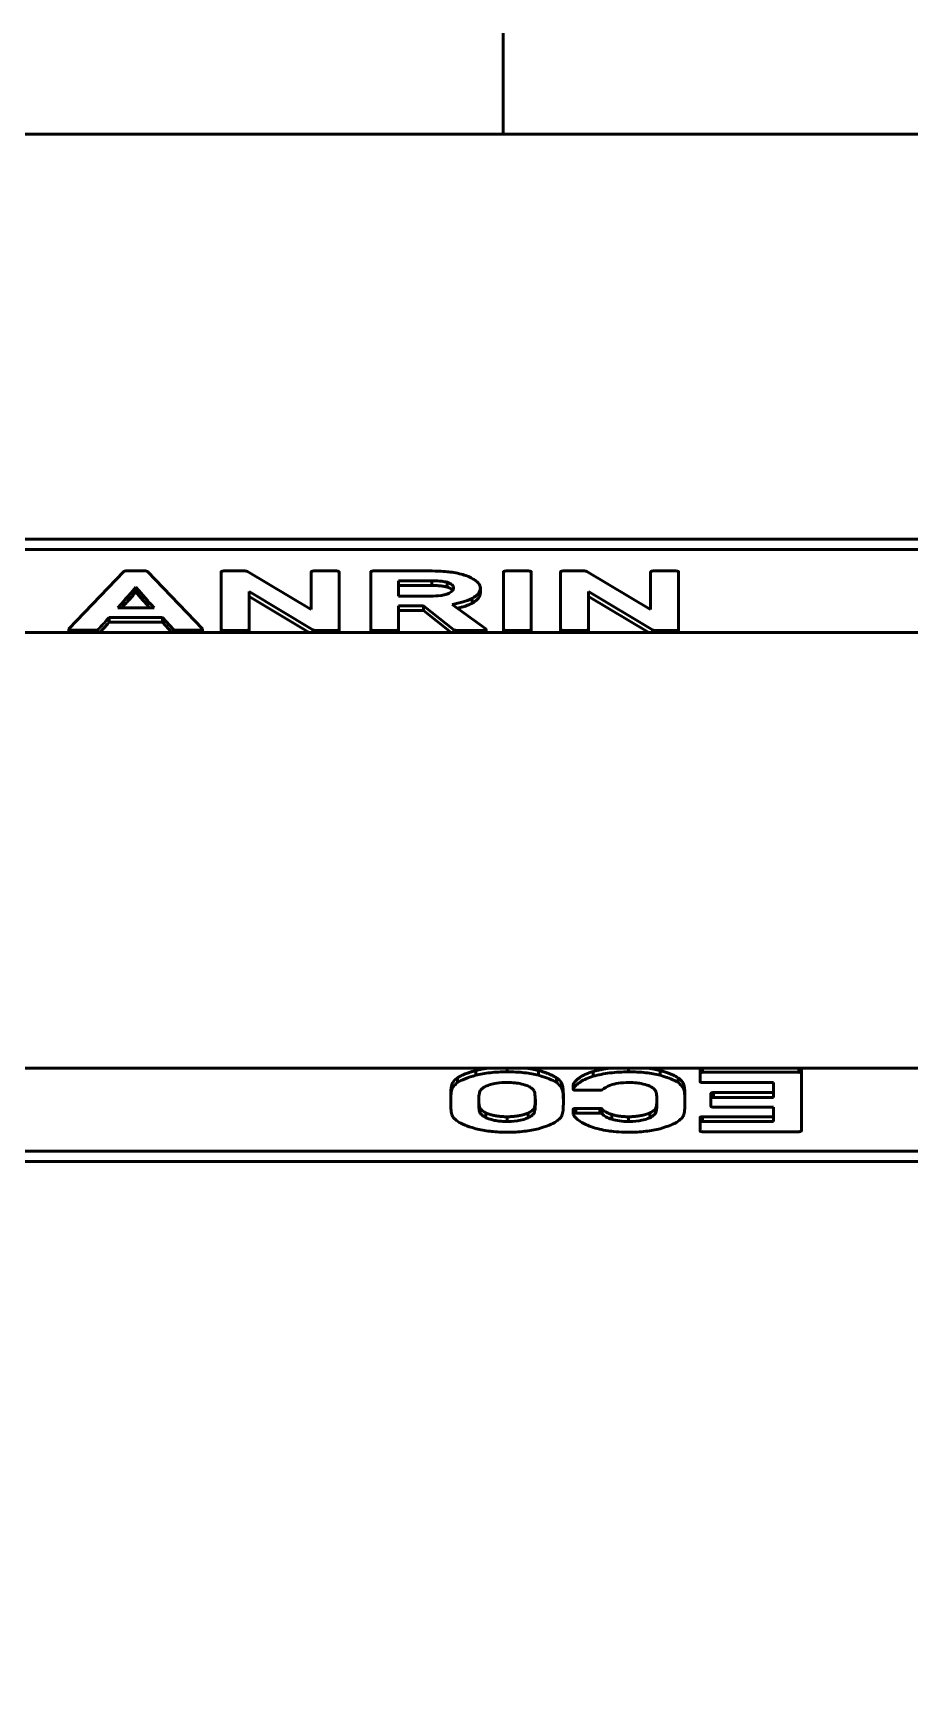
# Model space of a CAD drawing. Header units: millimetres. Extents: x 0 to 2100, y 0 to 1485.
# Drawn here: x 609.4 to 778.4, y 1134.5 to 1454.5 of the extents above; entities that cross this region are included whole.
import ezdxf

# ---------------------------------------------------------------- set-up
doc = ezdxf.new("R2010")
doc.units = ezdxf.units.MM
doc.header["$LTSCALE"] = 5
doc.layers.get('0').update_dxf_attribs({"lineweight": 50})
for name, color, linetype, lineweight in [('Rahmen_0', 7, 'Continuous', 50), ('Sichtbare Kanten(DIN)', 7, 'Continuous', 50), ('Sichtbare tangentiale Kanten(DIN)', 7, 'Continuous', 50)]:
    doc.layers.add(name, color=color, linetype=linetype, lineweight=lineweight)

# ---------------------------------------------------------------- blocks, each defined once
blk = doc.blocks.new('Ränder Standardrahmen')
at = {"layer": 'Rahmen_0'}
blk.add_line((140, 287), (140, 290.9), dxfattribs=at)
at = {"layer": 'Rahmen_0', "flags": 128}
blk.add_lwpolyline([(10, 10), (10, 287), (410, 287), (410, 10), (10, 10)], dxfattribs=at)

msp = doc.modelspace()

# ---------------------------------------------------------------- linework, layer by layer
at = {"layer": 'Sichtbare Kanten(DIN)'}
for p, q in [((1313.729, 1356.938), (473.729, 1356.938)), ((1313.193, 1354.938), (489.091, 1354.938)), ((626.896, 1350.683), (616.312, 1339.612)), ((631, 1350.811), (627.376, 1350.811)), ((642.04, 1339.612), (631.456, 1350.683)), ((645.64, 1350.61), (645.64, 1339.539)), ((650.296, 1350.793), (646.144, 1350.793)), ((662.992, 1343.339), (650.704, 1350.701)), ((662.992, 1350.61), (662.992, 1343.339)), ((667.912, 1350.793), (663.496, 1350.793)), ((668.392, 1339.539), (668.392, 1350.61)), ((674.464, 1350.61), (674.464, 1339.539)), ((686.296, 1350.793), (674.944, 1350.793)), ((700.048, 1350.61), (700.048, 1339.539)), ((704.944, 1350.793), (700.528, 1350.793)), ((705.424, 1339.539), (705.424, 1350.61)), ((711.064, 1350.61), (711.064, 1339.539)), ((715.72, 1350.793), (711.568, 1350.793)), ((728.416, 1343.339), (716.128, 1350.701)), ((728.416, 1350.61), (728.416, 1343.339)), ((733.336, 1350.793), (728.92, 1350.793)), ((733.816, 1339.539), (733.816, 1350.61)), ((628.6, 1346.956), (629.224, 1347.698)), ((629.224, 1347.698), (629.8, 1347.011)), ((629.224, 1346.774), (629.224, 1347.698)), ((679.84, 1348.925), (686.248, 1348.925)), ((679.84, 1345.949), (679.84, 1348.925)), ((686.248, 1348.001), (679.84, 1348.001)), ((689.176, 1347.689), (689.176, 1348.614)), ((695.608, 1346.59), (695.608, 1347.515)), ((625.72, 1343.715), (626.872, 1344.988)), ((627.76, 1346.013), (628.6, 1346.956)), ((628.6, 1346.032), (627.76, 1345.089)), ((627.76, 1345.089), (627.76, 1346.013)), ((628.6, 1346.032), (628.6, 1346.956)), ((629.224, 1346.774), (628.6, 1346.032)), ((629.8, 1346.087), (629.224, 1346.774)), ((629.8, 1347.011), (630.568, 1346.105)), ((630.568, 1345.18), (629.8, 1346.087)), ((630.568, 1346.105), (631.504, 1345.07)), ((630.568, 1345.18), (630.568, 1346.105)), ((631.504, 1344.146), (630.568, 1345.18)), ((631.504, 1344.146), (631.504, 1345.07)), ((651.016, 1339.539), (651.016, 1346.81)), ((651.016, 1346.81), (663.328, 1339.438)), ((662.62, 1338.938), (651.016, 1345.885)), ((686.008, 1345.949), (679.84, 1345.949)), ((696.64, 1339.631), (690.16, 1344.347)), ((694.024, 1345.509), (694, 1345.509)), ((694.024, 1344.585), (694.024, 1345.509)), ((716.44, 1339.539), (716.44, 1346.81)), ((716.44, 1346.81), (728.752, 1339.438)), ((728.044, 1338.938), (716.44, 1345.885)), ((624.088, 1341.856), (634.36, 1341.856)), ((624.088, 1340.931), (624.088, 1341.856)), ((634.36, 1340.931), (624.088, 1340.931)), ((632.728, 1343.715), (625.72, 1343.715)), ((626.872, 1344.063), (626.556, 1343.715)), ((634.36, 1341.856), (636.472, 1339.484)), ((634.36, 1340.931), (634.36, 1341.856)), ((636.135, 1338.938), (634.36, 1340.931)), ((679.84, 1339.539), (679.84, 1344.072)), ((679.84, 1344.072), (684.664, 1344.072)), ((684.664, 1343.147), (679.84, 1343.147)), ((684.664, 1344.072), (690.52, 1339.457)), ((684.664, 1343.147), (684.664, 1344.072)), ((690.005, 1338.938), (684.664, 1343.147)), ((1308.906, 1338.938), (516.578, 1338.938)), ((616.271, 1338.938), (616.271, 1339.532)), ((616.768, 1339.356), (621.424, 1339.356)), ((621.904, 1338.938), (621.904, 1339.484)), ((636.472, 1338.938), (636.472, 1339.484)), ((636.976, 1339.356), (641.584, 1339.356)), ((642.08, 1338.938), (642.08, 1339.532)), ((645.64, 1338.938), (645.64, 1339.539)), ((646.144, 1339.347), (650.536, 1339.347)), ((651.016, 1338.938), (651.016, 1339.539)), ((663.328, 1338.938), (663.328, 1339.438)), ((663.76, 1339.347), (667.912, 1339.347)), ((668.392, 1338.938), (668.392, 1339.539)), ((674.464, 1338.938), (674.464, 1339.539)), ((674.944, 1339.347), (679.36, 1339.347)), ((679.84, 1338.938), (679.84, 1339.539)), ((690.52, 1338.938), (690.52, 1339.457)), ((690.976, 1339.347), (696.184, 1339.347)), ((696.712, 1338.938), (696.712, 1339.527)), ((700.048, 1338.938), (700.048, 1339.539)), ((700.528, 1339.347), (704.944, 1339.347)), ((705.424, 1338.938), (705.424, 1339.539)), ((711.064, 1338.938), (711.064, 1339.539)), ((711.568, 1339.347), (715.96, 1339.347)), ((716.44, 1338.938), (716.44, 1339.539)), ((728.752, 1338.938), (728.752, 1339.438)), ((729.184, 1339.347), (733.336, 1339.347)), ((733.816, 1338.938), (733.816, 1339.539)), ((1308.906, 1254.938), (516.578, 1254.938)), ((737.932, 1254.851), (737.932, 1253.926)), ((757.468, 1254.851), (757.468, 1253.926)), ((690.172, 1251.93), (690.172, 1251.005)), ((691.204, 1253.056), (691.204, 1252.131)), ((694.732, 1254.466), (694.732, 1253.542)), ((694.732, 1253.542), (694.756, 1253.542)), ((706.804, 1254.466), (706.804, 1253.542)), ((710.284, 1253.056), (710.284, 1252.131)), ((713.488, 1251.757), (713.488, 1250.833)), ((713.5, 1251.801), (713.5, 1250.877)), ((730.228, 1254.466), (730.228, 1253.542)), ((733.708, 1253.056), (733.708, 1252.131)), ((737.932, 1253.926), (737.932, 1252.351)), ((756.988, 1254.119), (738.436, 1254.119)), ((738.436, 1252.159), (752.092, 1252.159)), ((752.092, 1252.159), (752.092, 1249.284)), ((757.468, 1242.855), (757.468, 1253.926)), ((689.884, 1249.32), (689.884, 1248.395)), ((705.94, 1250.566), (705.94, 1250.575)), ((711.604, 1249.32), (711.604, 1248.395)), ((713.98, 1250.648), (718.636, 1250.648)), ((729.364, 1250.566), (729.364, 1250.575)), ((735.028, 1249.32), (735.028, 1248.395)), ((740.02, 1250.025), (740.02, 1249.101)), ((740.02, 1249.101), (740.02, 1247.599)), ((740.5, 1250.208), (752.092, 1250.208)), ((752.092, 1249.284), (740.5, 1249.284)), ((696.676, 1246.289), (696.676, 1245.364)), ((704.836, 1246.289), (704.836, 1245.364)), ((705.94, 1247.159), (705.94, 1246.234)), ((705.94, 1246.225), (705.94, 1246.234)), ((713.472, 1246.955), (713.472, 1246.031)), ((713.98, 1247.159), (718.636, 1247.159)), ((718.636, 1246.234), (713.98, 1246.234)), ((719.092, 1247.031), (719.092, 1246.106)), ((720.964, 1245.996), (720.964, 1245.071)), ((728.26, 1246.289), (728.26, 1245.364)), ((729.364, 1247.159), (729.364, 1246.234)), ((729.364, 1246.225), (729.364, 1246.234)), ((737.932, 1245.373), (737.932, 1244.449)), ((738.436, 1245.556), (752.092, 1245.556)), ((740.5, 1247.406), (752.092, 1247.406)), ((752.092, 1247.406), (752.092, 1244.632)), ((737.932, 1244.449), (737.932, 1242.855)), ((752.092, 1244.632), (738.436, 1244.632)), ((738.436, 1242.672), (756.988, 1242.672)), ((1313.193, 1238.938), (489.091, 1238.938)), ((1313.729, 1236.938), (473.729, 1236.938))]:
    msp.add_line(p, q, dxfattribs=at)
for points, degree, knots in [([(627.376, 1350.811), (627.334, 1350.811), (627.292, 1350.809), (627.208, 1350.8), (627.166, 1350.793), (627.092, 1350.776), (627.031, 1350.762), (626.942, 1350.722), (626.914, 1350.704), (626.896, 1350.683)], 3, [-0.093273996, -0.093273996, -0.093273996, -0.093273996, -0.068108923, -0.068108923, -0.041123408, -0.041123408, -0.017067652, -0.017067652, 0, 0, 0, 0]), ([(631.456, 1350.683), (631.442, 1350.699), (631.423, 1350.713), (631.371, 1350.741), (631.339, 1350.753), (631.259, 1350.777), (631.192, 1350.793), (631.083, 1350.808), (631.042, 1350.811), (631, 1350.811)], 3, [-0.068467152, -0.068467152, -0.068467152, -0.068467152, -0.051911748, -0.051911748, -0.034631689, -0.034631689, -0.01255287, -0.01255287, 0, 0, 0, 0]), ([(646.144, 1350.793), (646.106, 1350.793), (646.068, 1350.792), (645.996, 1350.786), (645.962, 1350.782), (645.862, 1350.765), (645.811, 1350.749), (645.731, 1350.717), (645.697, 1350.698), (645.651, 1350.656), (645.64, 1350.633), (645.64, 1350.61)], 3, [-0.07059963, -0.07059963, -0.07059963, -0.07059963, -0.061782755, -0.061782755, -0.053433025, -0.053433025, -0.036262889, -0.036262889, -0.01829246, -0.01829246, 0, 0, 0, 0]), ([(650.704, 1350.701), (650.7, 1350.706), (650.695, 1350.709), (650.682, 1350.717), (650.673, 1350.721), (650.641, 1350.734), (650.611, 1350.743), (650.552, 1350.758), (650.472, 1350.777), (650.36, 1350.79), (650.328, 1350.793), (650.296, 1350.793)], 3, [-0.074921837, -0.074921837, -0.074921837, -0.074921837, -0.067264808, -0.067264808, -0.058210692, -0.058210692, -0.035195721, -0.035195721, -0.009570575, -0.009570575, 0, 0, 0, 0]), ([(663.496, 1350.793), (663.458, 1350.793), (663.42, 1350.792), (663.348, 1350.786), (663.314, 1350.782), (663.214, 1350.765), (663.163, 1350.749), (663.083, 1350.717), (663.049, 1350.698), (663.003, 1350.656), (662.992, 1350.633), (662.992, 1350.61)], 3, [-0.07059963, -0.07059963, -0.07059963, -0.07059963, -0.061782755, -0.061782755, -0.053433025, -0.053433025, -0.036262889, -0.036262889, -0.01829246, -0.01829246, 0, 0, 0, 0]), ([(668.392, 1350.61), (668.392, 1350.624), (668.388, 1350.638), (668.372, 1350.665), (668.361, 1350.678), (668.312, 1350.717), (668.269, 1350.735), (668.204, 1350.76), (668.158, 1350.771), (668.044, 1350.789), (667.978, 1350.793), (667.912, 1350.793)], 3, [-0.058050032, -0.058050032, -0.058050032, -0.058050032, -0.052767893, -0.052767893, -0.047631793, -0.047631793, -0.036849992, -0.036849992, -0.019922291, -0.019922291, 0, 0, 0, 0]), ([(674.944, 1350.793), (674.911, 1350.793), (674.879, 1350.792), (674.816, 1350.787), (674.786, 1350.783), (674.687, 1350.766), (674.634, 1350.749), (674.555, 1350.717), (674.521, 1350.698), (674.475, 1350.656), (674.464, 1350.633), (674.464, 1350.61)], 3, [-0.066579768, -0.066579768, -0.066579768, -0.066579768, -0.059579882, -0.059579882, -0.05274209, -0.05274209, -0.036262889, -0.036262889, -0.01829246, -0.01829246, 0, 0, 0, 0]), ([(692.512, 1350.015), (691.702, 1350.272), (690.773, 1350.457), (689.144, 1350.669), (687.993, 1350.793), (686.296, 1350.793)], 3, [-1.3134543, -1.3134543, -1.3134543, -1.3134543, -0.5093001, -0.5093001, 0, 0, 0, 0]), ([(700.528, 1350.793), (700.495, 1350.793), (700.463, 1350.792), (700.4, 1350.787), (700.37, 1350.783), (700.271, 1350.766), (700.218, 1350.749), (700.139, 1350.717), (700.105, 1350.698), (700.059, 1350.656), (700.048, 1350.633), (700.048, 1350.61)], 3, [-0.066579768, -0.066579768, -0.066579768, -0.066579768, -0.059579882, -0.059579882, -0.05274209, -0.05274209, -0.036262889, -0.036262889, -0.01829246, -0.01829246, 0, 0, 0, 0]), ([(705.424, 1350.61), (705.424, 1350.622), (705.421, 1350.635), (705.408, 1350.659), (705.398, 1350.67), (705.353, 1350.708), (705.308, 1350.728), (705.224, 1350.758), (705.175, 1350.771), (705.064, 1350.789), (705.005, 1350.793), (704.944, 1350.793)], 3, [-0.066579768, -0.066579768, -0.066579768, -0.066579768, -0.059579882, -0.059579882, -0.05274209, -0.05274209, -0.036262889, -0.036262889, -0.01829246, -0.01829246, 0, 0, 0, 0]), ([(711.568, 1350.793), (711.53, 1350.793), (711.492, 1350.792), (711.42, 1350.786), (711.386, 1350.782), (711.286, 1350.765), (711.235, 1350.749), (711.155, 1350.717), (711.121, 1350.698), (711.075, 1350.656), (711.064, 1350.633), (711.064, 1350.61)], 3, [-0.07059963, -0.07059963, -0.07059963, -0.07059963, -0.061782755, -0.061782755, -0.053433025, -0.053433025, -0.036262889, -0.036262889, -0.01829246, -0.01829246, 0, 0, 0, 0]), ([(716.128, 1350.701), (716.124, 1350.706), (716.119, 1350.709), (716.106, 1350.717), (716.097, 1350.721), (716.065, 1350.734), (716.035, 1350.743), (715.976, 1350.758), (715.896, 1350.777), (715.784, 1350.79), (715.752, 1350.793), (715.72, 1350.793)], 3, [-0.074921837, -0.074921837, -0.074921837, -0.074921837, -0.067264808, -0.067264808, -0.058210692, -0.058210692, -0.035195721, -0.035195721, -0.009570575, -0.009570575, 0, 0, 0, 0]), ([(728.92, 1350.793), (728.882, 1350.793), (728.844, 1350.792), (728.772, 1350.786), (728.738, 1350.782), (728.638, 1350.765), (728.587, 1350.749), (728.507, 1350.717), (728.473, 1350.698), (728.427, 1350.656), (728.416, 1350.633), (728.416, 1350.61)], 3, [-0.07059963, -0.07059963, -0.07059963, -0.07059963, -0.061782755, -0.061782755, -0.053433025, -0.053433025, -0.036262889, -0.036262889, -0.01829246, -0.01829246, 0, 0, 0, 0]), ([(733.816, 1350.61), (733.816, 1350.624), (733.812, 1350.638), (733.796, 1350.665), (733.785, 1350.678), (733.736, 1350.717), (733.693, 1350.735), (733.628, 1350.76), (733.582, 1350.771), (733.468, 1350.789), (733.402, 1350.793), (733.336, 1350.793)], 3, [-0.058050032, -0.058050032, -0.058050032, -0.058050032, -0.052767893, -0.052767893, -0.047631793, -0.047631793, -0.036849992, -0.036849992, -0.019922291, -0.019922291, 0, 0, 0, 0]), ([(686.248, 1348.925), (687.092, 1348.925), (687.744, 1348.875), (688.542, 1348.773), (688.879, 1348.706), (689.176, 1348.614)], 3, [-0.25250259, -0.25250259, -0.25250259, -0.25250259, -0.11497027, -0.11497027, 0, 0, 0, 0]), ([(689.176, 1348.614), (689.388, 1348.552), (689.575, 1348.481), (689.932, 1348.302), (690.059, 1348.204), (690.348, 1347.936), (690.424, 1347.724), (690.424, 1347.515)], 3, [-0.28006727, -0.28006727, -0.28006727, -0.28006727, -0.22782785, -0.22782785, -0.16437024, -0.16437024, 0, 0, 0, 0]), ([(690.267, 1347.065), (690.198, 1347.157), (689.776, 1347.515), (689.176, 1347.689)], 2, [0.6964134, 0.6964134, 0.6964134, 1, 2, 2, 2]), ([(690.424, 1347.515), (690.424, 1347.312), (690.336, 1347.116), (689.956, 1346.734), (689.673, 1346.562), (689.32, 1346.407)], 3, [-0.32068823, -0.32068823, -0.32068823, -0.32068823, -0.16154726, -0.16154726, 0, 0, 0, 0]), ([(695.608, 1347.515), (695.608, 1347.875), (695.443, 1348.135), (695.12, 1348.588), (694.829, 1348.822), (693.96, 1349.468), (693.162, 1349.795), (692.512, 1350.015)], 3, [-0.35742554, -0.35742554, -0.35742554, -0.35742554, -0.32917171, -0.32917171, -0.26025403, -0.26025403, 0, 0, 0, 0]), ([(694, 1345.509), (694.526, 1345.803), (694.933, 1346.119), (695.481, 1346.803), (695.608, 1347.156), (695.608, 1347.515)], 3, [-0.56209151, -0.56209151, -0.56209151, -0.56209151, -0.28234056, -0.28234056, 0, 0, 0, 0]), ([(626.872, 1344.988), (627.114, 1345.248), (627.191, 1345.336), (627.488, 1345.689), (627.625, 1345.852), (627.76, 1346.013)], 3, [-0.29118996, -0.29118996, -0.29118996, -0.29118996, -0.13304973, -0.13304973, 0, 0, 0, 0]), ([(631.504, 1345.07), (631.739, 1344.801), (631.948, 1344.567), (632.307, 1344.166), (632.515, 1343.94), (632.728, 1343.715)], 3, [-0.33289142, -0.33289142, -0.33289142, -0.33289142, -0.18811443, -0.18811443, 0, 0, 0, 0]), ([(689.32, 1346.407), (689.142, 1346.33), (688.941, 1346.263), (688.482, 1346.147), (688.229, 1346.1), (687.346, 1345.978), (686.664, 1345.949), (686.008, 1345.949)], 3, [-0.36184141, -0.36184141, -0.36184141, -0.36184141, -0.28131179, -0.28131179, -0.19687179, -0.19687179, 0, 0, 0, 0]), ([(690.16, 1344.347), (690.933, 1344.469), (691.648, 1344.63), (692.758, 1344.962), (693.408, 1345.181), (694.024, 1345.509)], 3, [-0.78307237, -0.78307237, -0.78307237, -0.78307237, -0.317814, -0.317814, 0, 0, 0, 0]), ([(694.024, 1344.585), (693.304, 1344.201), (691.762, 1343.74), (691.17, 1343.611)], 2, [0, 0, 0, 1, 1.5476506, 1.5476506, 1.5476506]), ([(621.904, 1339.484), (622.264, 1339.878), (622.629, 1340.272), (623.07, 1340.745), (623.662, 1341.384), (624.088, 1341.856)], 3, [-2.3408634, -2.3408634, -2.3408634, -2.3408634, -0.3926264, -0.3926264, 0, 0, 0, 0]), ([(624.088, 1340.931), (623.56, 1340.345), (622.615, 1339.333), (622.251, 1338.938)], 2, [0, 0, 0, 1, 1.674813, 1.674813, 1.674813]), ([(616.312, 1339.612), (616.285, 1339.584), (616.269, 1339.554), (616.274, 1339.5), (616.289, 1339.478), (616.332, 1339.442), (616.362, 1339.423), (616.45, 1339.39), (616.497, 1339.378), (616.618, 1339.36), (616.693, 1339.356), (616.768, 1339.356)], 3, [-0.13100174, -0.13100174, -0.13100174, -0.13100174, -0.09080121, -0.09080121, -0.05942607, -0.05942607, -0.0391554, -0.0391554, -0.02233474, -0.02233474, 0, 0, 0, 0]), ([(621.424, 1339.356), (621.461, 1339.356), (621.498, 1339.359), (621.576, 1339.369), (621.618, 1339.377), (621.697, 1339.396), (621.773, 1339.415), (621.862, 1339.454), (621.887, 1339.468), (621.904, 1339.484)], 3, [-0.087474366, -0.087474366, -0.087474366, -0.087474366, -0.06629905, -0.06629905, -0.04063639, -0.04063639, -0.013396757, -0.013396757, 0, 0, 0, 0]), ([(636.472, 1339.484), (636.486, 1339.471), (636.507, 1339.458), (636.559, 1339.433), (636.593, 1339.421), (636.668, 1339.399), (636.738, 1339.379), (636.872, 1339.36), (636.923, 1339.356), (636.976, 1339.356)], 3, [-0.087495712, -0.087495712, -0.087495712, -0.087495712, -0.066918151, -0.066918151, -0.042906009, -0.042906009, -0.015746369, -0.015746369, 0, 0, 0, 0]), ([(641.584, 1339.356), (641.656, 1339.356), (641.728, 1339.36), (641.847, 1339.377), (641.893, 1339.387), (641.988, 1339.421), (642.02, 1339.443), (642.064, 1339.479), (642.078, 1339.502), (642.083, 1339.555), (642.066, 1339.584), (642.04, 1339.612)], 3, [-0.076844393, -0.076844393, -0.076844393, -0.076844393, -0.064354602, -0.064354602, -0.054867723, -0.054867723, -0.041919224, -0.041919224, -0.023396921, -0.023396921, 0, 0, 0, 0]), ([(645.64, 1339.539), (645.64, 1339.525), (645.643, 1339.511), (645.656, 1339.485), (645.666, 1339.472), (645.704, 1339.438), (645.74, 1339.418), (645.833, 1339.383), (645.884, 1339.37), (646.006, 1339.351), (646.074, 1339.347), (646.144, 1339.347)], 3, [-0.082864925, -0.082864925, -0.082864925, -0.082864925, -0.071069356, -0.071069356, -0.059894872, -0.059894872, -0.039571091, -0.039571091, -0.020960419, -0.020960419, 0, 0, 0, 0]), ([(650.536, 1339.347), (650.603, 1339.347), (650.67, 1339.351), (650.785, 1339.369), (650.831, 1339.381), (650.903, 1339.409), (650.945, 1339.428), (651.004, 1339.483), (651.016, 1339.511), (651.016, 1339.539)], 3, [-0.11314808, -0.11314808, -0.11314808, -0.11314808, -0.07710171, -0.07710171, -0.04639203, -0.04639203, -0.02224294, -0.02224294, 0, 0, 0, 0]), ([(663.328, 1339.438), (663.354, 1339.424), (663.396, 1339.409), (663.482, 1339.385), (663.547, 1339.367), (663.667, 1339.351), (663.713, 1339.347), (663.76, 1339.347)], 3, [-0.07043018, -0.07043018, -0.07043018, -0.07043018, -0.038333479, -0.038333479, -0.014126194, -0.014126194, 0, 0, 0, 0]), ([(667.912, 1339.347), (667.979, 1339.347), (668.046, 1339.351), (668.161, 1339.369), (668.207, 1339.381), (668.279, 1339.409), (668.321, 1339.428), (668.38, 1339.483), (668.392, 1339.511), (668.392, 1339.539)], 3, [-0.11314808, -0.11314808, -0.11314808, -0.11314808, -0.07710171, -0.07710171, -0.04639203, -0.04639203, -0.02224294, -0.02224294, 0, 0, 0, 0]), ([(674.464, 1339.539), (674.464, 1339.525), (674.467, 1339.51), (674.482, 1339.483), (674.492, 1339.47), (674.537, 1339.432), (674.578, 1339.412), (674.663, 1339.382), (674.712, 1339.369), (674.824, 1339.351), (674.883, 1339.347), (674.944, 1339.347)], 3, [-0.07059963, -0.07059963, -0.07059963, -0.07059963, -0.061782755, -0.061782755, -0.053433025, -0.053433025, -0.036262889, -0.036262889, -0.01829246, -0.01829246, 0, 0, 0, 0]), ([(679.36, 1339.347), (679.391, 1339.347), (679.422, 1339.348), (679.483, 1339.353), (679.512, 1339.356), (679.613, 1339.373), (679.667, 1339.39), (679.744, 1339.421), (679.778, 1339.44), (679.829, 1339.486), (679.84, 1339.512), (679.84, 1339.539)], 3, [-0.065397919, -0.065397919, -0.065397919, -0.065397919, -0.05966566, -0.05966566, -0.054070317, -0.054070317, -0.039571091, -0.039571091, -0.020960419, -0.020960419, 0, 0, 0, 0]), ([(690.52, 1339.457), (690.523, 1339.452), (690.528, 1339.447), (690.542, 1339.437), (690.551, 1339.432), (690.583, 1339.416), (690.613, 1339.406), (690.688, 1339.385), (690.767, 1339.366), (690.891, 1339.35), (690.933, 1339.347), (690.976, 1339.347)], 3, [-0.069895193, -0.069895193, -0.069895193, -0.069895193, -0.06347595, -0.06347595, -0.056330037, -0.056330037, -0.039076664, -0.039076664, -0.012767563, -0.012767563, 0, 0, 0, 0]), ([(696.184, 1339.347), (696.236, 1339.347), (696.288, 1339.349), (696.385, 1339.357), (696.429, 1339.363), (696.524, 1339.383), (696.57, 1339.398), (696.634, 1339.429), (696.669, 1339.449), (696.709, 1339.497), (696.715, 1339.52), (696.703, 1339.573), (696.676, 1339.603), (696.64, 1339.631)], 3, [-0.14522968, -0.14522968, -0.14522968, -0.14522968, -0.1187537, -0.1187537, -0.09484937, -0.09484937, -0.06378423, -0.06378423, -0.04225561, -0.04225561, -0.02427968, -0.02427968, 0, 0, 0, 0]), ([(700.048, 1339.539), (700.048, 1339.525), (700.051, 1339.51), (700.066, 1339.483), (700.076, 1339.47), (700.121, 1339.432), (700.162, 1339.412), (700.247, 1339.382), (700.296, 1339.369), (700.408, 1339.351), (700.467, 1339.347), (700.528, 1339.347)], 3, [-0.07059963, -0.07059963, -0.07059963, -0.07059963, -0.061782755, -0.061782755, -0.053433025, -0.053433025, -0.036262889, -0.036262889, -0.01829246, -0.01829246, 0, 0, 0, 0]), ([(704.944, 1339.347), (704.975, 1339.347), (705.006, 1339.348), (705.067, 1339.353), (705.096, 1339.356), (705.197, 1339.373), (705.251, 1339.39), (705.328, 1339.421), (705.362, 1339.44), (705.413, 1339.486), (705.424, 1339.512), (705.424, 1339.539)], 3, [-0.065397919, -0.065397919, -0.065397919, -0.065397919, -0.05966566, -0.05966566, -0.054070317, -0.054070317, -0.039571091, -0.039571091, -0.020960419, -0.020960419, 0, 0, 0, 0]), ([(711.064, 1339.539), (711.064, 1339.525), (711.067, 1339.511), (711.08, 1339.485), (711.09, 1339.472), (711.128, 1339.438), (711.164, 1339.418), (711.257, 1339.383), (711.308, 1339.37), (711.43, 1339.351), (711.498, 1339.347), (711.568, 1339.347)], 3, [-0.082864925, -0.082864925, -0.082864925, -0.082864925, -0.071069356, -0.071069356, -0.059894872, -0.059894872, -0.039571091, -0.039571091, -0.020960419, -0.020960419, 0, 0, 0, 0]), ([(715.96, 1339.347), (716.027, 1339.347), (716.094, 1339.351), (716.209, 1339.369), (716.255, 1339.381), (716.327, 1339.409), (716.369, 1339.428), (716.428, 1339.483), (716.44, 1339.511), (716.44, 1339.539)], 3, [-0.11314808, -0.11314808, -0.11314808, -0.11314808, -0.07710171, -0.07710171, -0.04639203, -0.04639203, -0.02224294, -0.02224294, 0, 0, 0, 0]), ([(728.752, 1339.438), (728.778, 1339.424), (728.82, 1339.409), (728.906, 1339.385), (728.971, 1339.367), (729.091, 1339.351), (729.137, 1339.347), (729.184, 1339.347)], 3, [-0.07043018, -0.07043018, -0.07043018, -0.07043018, -0.038333479, -0.038333479, -0.014126194, -0.014126194, 0, 0, 0, 0]), ([(733.336, 1339.347), (733.403, 1339.347), (733.47, 1339.351), (733.585, 1339.369), (733.631, 1339.381), (733.703, 1339.409), (733.745, 1339.428), (733.804, 1339.483), (733.816, 1339.511), (733.816, 1339.539)], 3, [-0.11314808, -0.11314808, -0.11314808, -0.11314808, -0.07710171, -0.07710171, -0.04639203, -0.04639203, -0.02224294, -0.02224294, 0, 0, 0, 0]), ([(691.204, 1252.131), (690.966, 1251.956), (690.758, 1251.776), (690.498, 1251.506), (690.31, 1251.304), (690.172, 1251.005)], 3, [-0.75976779, -0.75976779, -0.75976779, -0.75976779, -0.23885916, -0.23885916, 0, 0, 0, 0]), ([(694.756, 1253.542), (694.007, 1253.341), (693.29, 1253.116), (692.098, 1252.642), (691.601, 1252.399), (691.204, 1252.131)], 3, [-0.51620877, -0.51620877, -0.51620877, -0.51620877, -0.24165673, -0.24165673, 0, 0, 0, 0]), ([(700.756, 1254.21), (699.643, 1254.21), (698.53, 1254.162), (696.478, 1253.934), (695.564, 1253.769), (694.732, 1253.542)], 3, [-0.64106217, -0.64106217, -0.64106217, -0.64106217, -0.30719562, -0.30719562, 0, 0, 0, 0]), ([(695.596, 1250.575), (695.735, 1250.796), (695.913, 1250.948), (696.169, 1251.163), (696.405, 1251.3), (696.676, 1251.426)], 3, [-0.1853347, -0.1853347, -0.1853347, -0.1853347, -0.12833674, -0.12833674, 0, 0, 0, 0]), ([(696.676, 1251.426), (696.933, 1251.552), (697.236, 1251.662), (697.813, 1251.829), (698.237, 1251.945), (699.404, 1252.123), (700.082, 1252.159), (700.756, 1252.159)], 3, [-0.61576362, -0.61576362, -0.61576362, -0.61576362, -0.37696889, -0.37696889, -0.20221733, -0.20221733, 0, 0, 0, 0]), ([(706.804, 1253.542), (705.969, 1253.769), (705.053, 1253.934), (702.993, 1254.162), (701.874, 1254.21), (700.756, 1254.21)], 3, [-0.64314931, -0.64314931, -0.64314931, -0.64314931, -0.33547656, -0.33547656, 0, 0, 0, 0]), ([(700.756, 1252.159), (701.277, 1252.159), (701.801, 1252.137), (702.636, 1252.048), (703.044, 1251.989), (704.058, 1251.743), (704.504, 1251.6), (704.86, 1251.426)], 3, [-0.64359241, -0.64359241, -0.64359241, -0.64359241, -0.36055637, -0.36055637, -0.17331345, -0.17331345, 0, 0, 0, 0]), ([(704.86, 1251.426), (705.116, 1251.301), (705.334, 1251.167), (705.698, 1250.877), (705.838, 1250.724), (705.94, 1250.566)], 3, [-0.2528688, -0.2528688, -0.2528688, -0.2528688, -0.12792886, -0.12792886, 0, 0, 0, 0]), ([(710.284, 1252.131), (709.887, 1252.395), (709.392, 1252.64), (708.552, 1252.991), (707.901, 1253.251), (706.804, 1253.542)], 3, [-1.1077102, -1.1077102, -1.1077102, -1.1077102, -0.400805, -0.400805, 0, 0, 0, 0]), ([(711.316, 1251.005), (711.221, 1251.204), (711.088, 1251.398), (710.742, 1251.776), (710.532, 1251.957), (710.284, 1252.131)], 3, [-0.31467641, -0.31467641, -0.31467641, -0.31467641, -0.1560404, -0.1560404, 0, 0, 0, 0]), ([(717.364, 1253.359), (716.376, 1253.068), (715.57, 1252.717), (714.246, 1251.866), (713.789, 1251.379), (713.5, 1250.877)], 3, [-0.77787613, -0.77787613, -0.77787613, -0.77787613, -0.40408348, -0.40408348, 0, 0, 0, 0]), ([(724.18, 1254.21), (722.94, 1254.21), (721.722, 1254.144), (719.39, 1253.853), (718.332, 1253.638), (717.364, 1253.359)], 3, [-0.73609039, -0.73609039, -0.73609039, -0.73609039, -0.3642314, -0.3642314, 0, 0, 0, 0]), ([(719.092, 1250.758), (719.488, 1251.075), (719.997, 1251.38), (721.113, 1251.79), (721.625, 1251.923), (722.836, 1252.115), (723.499, 1252.159), (724.18, 1252.159)], 3, [-0.66918853, -0.66918853, -0.66918853, -0.66918853, -0.39309051, -0.39309051, -0.20433451, -0.20433451, 0, 0, 0, 0]), ([(730.228, 1253.542), (729.393, 1253.769), (728.477, 1253.934), (726.417, 1254.162), (725.298, 1254.21), (724.18, 1254.21)], 3, [-0.64314931, -0.64314931, -0.64314931, -0.64314931, -0.33547656, -0.33547656, 0, 0, 0, 0]), ([(724.18, 1252.159), (724.701, 1252.159), (725.225, 1252.137), (726.06, 1252.048), (726.468, 1251.989), (727.482, 1251.743), (727.928, 1251.6), (728.284, 1251.426)], 3, [-0.64359241, -0.64359241, -0.64359241, -0.64359241, -0.36055637, -0.36055637, -0.17331345, -0.17331345, 0, 0, 0, 0]), ([(728.284, 1251.426), (728.54, 1251.301), (728.758, 1251.167), (729.122, 1250.877), (729.262, 1250.724), (729.364, 1250.566)], 3, [-0.2528688, -0.2528688, -0.2528688, -0.2528688, -0.12792886, -0.12792886, 0, 0, 0, 0]), ([(733.708, 1252.131), (733.311, 1252.395), (732.816, 1252.64), (731.976, 1252.991), (731.325, 1253.251), (730.228, 1253.542)], 3, [-1.1077102, -1.1077102, -1.1077102, -1.1077102, -0.400805, -0.400805, 0, 0, 0, 0]), ([(734.74, 1251.005), (734.645, 1251.204), (734.512, 1251.398), (734.166, 1251.776), (733.956, 1251.957), (733.708, 1252.131)], 3, [-0.31467641, -0.31467641, -0.31467641, -0.31467641, -0.1560404, -0.1560404, 0, 0, 0, 0]), ([(738.436, 1254.119), (738.359, 1254.119), (738.282, 1254.114), (738.161, 1254.095), (738.115, 1254.084), (738.048, 1254.058), (738.004, 1254.038), (737.943, 1253.982), (737.932, 1253.955), (737.932, 1253.926)], 3, [-0.13067107, -0.13067107, -0.13067107, -0.13067107, -0.08245209, -0.08245209, -0.04750769, -0.04750769, -0.02224294, -0.02224294, 0, 0, 0, 0]), ([(737.932, 1252.351), (737.932, 1252.334), (737.935, 1252.317), (737.95, 1252.286), (737.962, 1252.271), (738.004, 1252.234), (738.038, 1252.219), (738.109, 1252.193), (738.156, 1252.181), (738.28, 1252.163), (738.358, 1252.159), (738.436, 1252.159)], 3, [-0.068381733, -0.068381733, -0.068381733, -0.068381733, -0.060025264, -0.060025264, -0.05252857, -0.05252857, -0.040035621, -0.040035621, -0.023174789, -0.023174789, 0, 0, 0, 0]), ([(757.468, 1253.926), (757.468, 1253.941), (757.464, 1253.955), (757.45, 1253.983), (757.439, 1253.995), (757.395, 1254.034), (757.353, 1254.053), (757.268, 1254.084), (757.219, 1254.097), (757.108, 1254.114), (757.049, 1254.119), (756.988, 1254.119)], 3, [-0.07059963, -0.07059963, -0.07059963, -0.07059963, -0.061782755, -0.061782755, -0.053433025, -0.053433025, -0.036262889, -0.036262889, -0.01829246, -0.01829246, 0, 0, 0, 0]), ([(690.172, 1251.005), (690.052, 1250.762), (689.991, 1250.379), (689.897, 1249.539), (689.884, 1248.903), (689.884, 1248.395)], 3, [-0.63538724, -0.63538724, -0.63538724, -0.63538724, -0.39885501, -0.39885501, 0, 0, 0, 0]), ([(689.884, 1248.395), (689.884, 1247.879), (689.898, 1247.254), (689.991, 1246.419), (690.053, 1246.035), (690.172, 1245.786)], 3, [-0.52759922, -0.52759922, -0.52759922, -0.52759922, -0.19886086, -0.19886086, 0, 0, 0, 0]), ([(695.284, 1248.395), (695.284, 1248.849), (695.3, 1249.414), (695.42, 1250.16), (695.49, 1250.413), (695.596, 1250.575)], 3, [-0.3390162, -0.3390162, -0.3390162, -0.3390162, -0.13105894, -0.13105894, 0, 0, 0, 0]), ([(695.596, 1246.234), (695.481, 1246.413), (695.408, 1246.696), (695.299, 1247.451), (695.284, 1247.965), (695.284, 1248.395)], 3, [-0.58994511, -0.58994511, -0.58994511, -0.58994511, -0.33853677, -0.33853677, 0, 0, 0, 0]), ([(705.94, 1250.575), (706.053, 1250.351), (706.107, 1249.978), (706.19, 1249.359), (706.204, 1248.829), (706.204, 1248.395)], 3, [-0.4826609, -0.4826609, -0.4826609, -0.4826609, -0.34108054, -0.34108054, 0, 0, 0, 0]), ([(705.94, 1247.15), (706.06, 1247.388), (706.183, 1248.314), (706.198, 1248.86)], 2, [0, 0, 0, 1, 1.7151209, 1.7151209, 1.7151209]), ([(706.204, 1248.395), (706.204, 1247.805), (706.179, 1247.358), (706.098, 1246.75), (706.041, 1246.426), (705.94, 1246.225)], 3, [-0.38484218, -0.38484218, -0.38484218, -0.38484218, -0.16039433, -0.16039433, 0, 0, 0, 0]), ([(711.604, 1248.395), (711.604, 1248.913), (711.59, 1249.544), (711.491, 1250.433), (711.425, 1250.782), (711.316, 1251.005)], 3, [-0.43279384, -0.43279384, -0.43279384, -0.43279384, -0.17842824, -0.17842824, 0, 0, 0, 0]), ([(711.316, 1245.786), (711.434, 1246.035), (711.496, 1246.416), (711.59, 1247.259), (711.604, 1247.889), (711.604, 1248.395)], 3, [-0.63824516, -0.63824516, -0.63824516, -0.63824516, -0.3979253, -0.3979253, 0, 0, 0, 0]), ([(713.5, 1250.877), (713.489, 1250.857), (713.485, 1250.836), (713.494, 1250.796), (713.506, 1250.777), (713.563, 1250.728), (713.615, 1250.707), (713.68, 1250.683), (713.729, 1250.671), (713.846, 1250.652), (713.912, 1250.648), (713.98, 1250.648)], 3, [-0.059537866, -0.059537866, -0.059537866, -0.059537866, -0.053537489, -0.053537489, -0.047887691, -0.047887691, -0.037975695, -0.037975695, -0.020286933, -0.020286933, 0, 0, 0, 0]), ([(718.636, 1250.648), (718.674, 1250.648), (718.714, 1250.652), (718.801, 1250.663), (718.849, 1250.672), (718.944, 1250.692), (718.991, 1250.705), (719.055, 1250.731), (719.077, 1250.744), (719.092, 1250.758)], 3, [-0.055945276, -0.055945276, -0.055945276, -0.055945276, -0.044561525, -0.044561525, -0.028522325, -0.028522325, -0.01195837, -0.01195837, 0, 0, 0, 0]), ([(729.364, 1250.575), (729.476, 1250.379), (729.532, 1250.047), (729.615, 1249.361), (729.628, 1248.832), (729.628, 1248.395)], 3, [-0.53507694, -0.53507694, -0.53507694, -0.53507694, -0.34311066, -0.34311066, 0, 0, 0, 0]), ([(729.628, 1248.395), (729.628, 1247.959), (729.615, 1247.428), (729.531, 1246.744), (729.475, 1246.419), (729.364, 1246.225)], 3, [-0.43619179, -0.43619179, -0.43619179, -0.43619179, -0.15564951, -0.15564951, 0, 0, 0, 0]), ([(735.028, 1248.395), (735.028, 1248.913), (735.014, 1249.544), (734.915, 1250.433), (734.849, 1250.782), (734.74, 1251.005)], 3, [-0.43279384, -0.43279384, -0.43279384, -0.43279384, -0.17842824, -0.17842824, 0, 0, 0, 0]), ([(734.74, 1245.786), (734.858, 1246.035), (734.92, 1246.416), (735.014, 1247.259), (735.028, 1247.889), (735.028, 1248.395)], 3, [-0.63824516, -0.63824516, -0.63824516, -0.63824516, -0.3979253, -0.3979253, 0, 0, 0, 0]), ([(740.5, 1249.284), (740.467, 1249.284), (740.435, 1249.282), (740.372, 1249.277), (740.342, 1249.274), (740.243, 1249.257), (740.19, 1249.239), (740.111, 1249.208), (740.077, 1249.189), (740.031, 1249.146), (740.02, 1249.124), (740.02, 1249.101)], 3, [-0.066579768, -0.066579768, -0.066579768, -0.066579768, -0.059579882, -0.059579882, -0.05274209, -0.05274209, -0.036262889, -0.036262889, -0.01829246, -0.01829246, 0, 0, 0, 0]), ([(690.172, 1245.786), (690.265, 1245.589), (690.399, 1245.396), (690.668, 1245.117), (690.862, 1244.92), (691.204, 1244.669)], 3, [-0.67626158, -0.67626158, -0.67626158, -0.67626158, -0.2228684, -0.2228684, 0, 0, 0, 0]), ([(696.676, 1245.364), (696.343, 1245.531), (696.136, 1245.683), (695.836, 1245.927), (695.694, 1246.078), (695.596, 1246.234)], 3, [-0.21179456, -0.21179456, -0.21179456, -0.21179456, -0.12655534, -0.12655534, 0, 0, 0, 0]), ([(700.756, 1244.632), (700.067, 1244.632), (699.624, 1244.676), (699.05, 1244.737), (698.676, 1244.791), (698.23, 1244.878), (697.417, 1245.038), (696.676, 1245.364)], 3, [-2.3409048, -2.3409048, -2.3409048, -2.3409048, -1.6835097, -1.6835097, -0.3393681, -0.3393681, 0, 0, 0, 0]), ([(704.836, 1245.364), (704.56, 1245.243), (704.231, 1245.126), (703.523, 1244.918), (703.083, 1244.839), (701.845, 1244.646), (701.131, 1244.632), (700.756, 1244.632)], 3, [-0.17800534, -0.17800534, -0.17800534, -0.17800534, -0.15236265, -0.15236265, -0.11262535, -0.11262535, 0, 0, 0, 0]), ([(705.94, 1246.234), (705.77, 1246.003), (705.572, 1245.836), (705.331, 1245.631), (705.107, 1245.492), (704.836, 1245.364)], 3, [-0.17676121, -0.17676121, -0.17676121, -0.17676121, -0.12929759, -0.12929759, 0, 0, 0, 0]), ([(710.284, 1244.669), (710.533, 1244.84), (710.743, 1245.019), (711.089, 1245.394), (711.221, 1245.588), (711.316, 1245.786)], 3, [-0.31246293, -0.31246293, -0.31246293, -0.31246293, -0.15804584, -0.15804584, 0, 0, 0, 0]), ([(713.98, 1246.234), (713.936, 1246.234), (713.893, 1246.233), (713.81, 1246.225), (713.772, 1246.22), (713.666, 1246.197), (713.621, 1246.178), (713.55, 1246.144), (713.516, 1246.12), (713.473, 1246.065), (713.468, 1246.035), (713.476, 1246.005)], 3, [-0.071388548, -0.071388548, -0.071388548, -0.071388548, -0.064436863, -0.064436863, -0.05789724, -0.05789724, -0.045083725, -0.045083725, -0.02371625, -0.02371625, 0, 0, 0, 0]), ([(713.472, 1246.955), (713.472, 1247.031), (713.74, 1247.159), (713.98, 1247.159)], 2, [0.1428571, 0.1428571, 0.1428571, 1, 2, 2, 2]), ([(713.476, 1246.005), (713.722, 1245.549), (714.164, 1245.119), (715.211, 1244.422), (715.911, 1244.016), (717.028, 1243.597)], 3, [-1.1193606, -1.1193606, -1.1193606, -1.1193606, -0.4696684, -0.4696684, 0, 0, 0, 0]), ([(719.092, 1246.106), (719.086, 1246.12), (719.074, 1246.132), (719.04, 1246.157), (719.016, 1246.168), (718.936, 1246.197), (718.864, 1246.213), (718.75, 1246.23), (718.694, 1246.234), (718.636, 1246.234)], 3, [-0.055925359, -0.055925359, -0.055925359, -0.055925359, -0.046577329, -0.046577329, -0.036906452, -0.036906452, -0.017411192, -0.017411192, 0, 0, 0, 0]), ([(720.964, 1245.071), (720.525, 1245.21), (720.135, 1245.367), (719.498, 1245.719), (719.259, 1245.906), (719.092, 1246.106)], 3, [-0.33624443, -0.33624443, -0.33624443, -0.33624443, -0.16549217, -0.16549217, 0, 0, 0, 0]), ([(724.18, 1244.632), (723.581, 1244.632), (722.991, 1244.665), (721.885, 1244.816), (721.398, 1244.927), (720.964, 1245.071)], 3, [-0.3525629, -0.3525629, -0.3525629, -0.3525629, -0.17296751, -0.17296751, 0, 0, 0, 0]), ([(728.26, 1245.364), (727.984, 1245.243), (727.655, 1245.126), (726.947, 1244.918), (726.507, 1244.839), (725.269, 1244.646), (724.555, 1244.632), (724.18, 1244.632)], 3, [-0.17800534, -0.17800534, -0.17800534, -0.17800534, -0.15236265, -0.15236265, -0.11262535, -0.11262535, 0, 0, 0, 0]), ([(729.364, 1246.234), (729.25, 1246.079), (729.105, 1245.928), (728.851, 1245.713), (728.652, 1245.549), (728.26, 1245.364)], 3, [-0.58865274, -0.58865274, -0.58865274, -0.58865274, -0.18719073, -0.18719073, 0, 0, 0, 0]), ([(733.708, 1244.669), (733.957, 1244.84), (734.167, 1245.019), (734.513, 1245.394), (734.645, 1245.588), (734.74, 1245.786)], 3, [-0.31246293, -0.31246293, -0.31246293, -0.31246293, -0.15804584, -0.15804584, 0, 0, 0, 0]), ([(740.02, 1247.599), (740.02, 1247.584), (740.023, 1247.57), (740.037, 1247.542), (740.048, 1247.529), (740.092, 1247.491), (740.134, 1247.472), (740.219, 1247.441), (740.268, 1247.428), (740.38, 1247.411), (740.439, 1247.406), (740.5, 1247.406)], 3, [-0.07059963, -0.07059963, -0.07059963, -0.07059963, -0.061782755, -0.061782755, -0.053433025, -0.053433025, -0.036262889, -0.036262889, -0.01829246, -0.01829246, 0, 0, 0, 0]), ([(691.204, 1244.669), (691.597, 1244.401), (692.099, 1244.157), (693.061, 1243.775), (693.716, 1243.534), (694.732, 1243.249)], 3, [-0.89781697, -0.89781697, -0.89781697, -0.89781697, -0.37821992, -0.37821992, 0, 0, 0, 0]), ([(694.732, 1243.249), (695.572, 1243.023), (696.494, 1242.858), (698.17, 1242.667), (699.259, 1242.572), (700.756, 1242.572)], 3, [-1.0900651, -1.0900651, -1.0900651, -1.0900651, -0.4490468, -0.4490468, 0, 0, 0, 0]), ([(700.756, 1242.572), (701.868, 1242.572), (702.976, 1242.621), (705.037, 1242.852), (705.96, 1243.02), (706.804, 1243.249)], 3, [-0.64438069, -0.64438069, -0.64438069, -0.64438069, -0.31067417, -0.31067417, 0, 0, 0, 0]), ([(706.804, 1243.249), (707.539, 1243.455), (708.236, 1243.685), (709.351, 1244.145), (709.864, 1244.39), (710.284, 1244.669)], 3, [-0.56746508, -0.56746508, -0.56746508, -0.56746508, -0.25227775, -0.25227775, 0, 0, 0, 0]), ([(717.028, 1243.597), (717.971, 1243.268), (719.039, 1243.014), (720.941, 1242.732), (722.241, 1242.572), (724.18, 1242.572)], 3, [-1.5590704, -1.5590704, -1.5590704, -1.5590704, -0.5815946, -0.5815946, 0, 0, 0, 0]), ([(724.18, 1242.572), (725.292, 1242.572), (726.4, 1242.621), (728.461, 1242.852), (729.384, 1243.02), (730.228, 1243.249)], 3, [-0.64438069, -0.64438069, -0.64438069, -0.64438069, -0.31067417, -0.31067417, 0, 0, 0, 0]), ([(730.228, 1243.249), (730.963, 1243.455), (731.66, 1243.685), (732.775, 1244.145), (733.288, 1244.39), (733.708, 1244.669)], 3, [-0.56746508, -0.56746508, -0.56746508, -0.56746508, -0.25227775, -0.25227775, 0, 0, 0, 0]), ([(738.436, 1244.632), (738.356, 1244.632), (738.275, 1244.628), (738.13, 1244.605), (738.087, 1244.59), (738.022, 1244.566), (737.99, 1244.547), (737.942, 1244.502), (737.932, 1244.476), (737.932, 1244.449)], 3, [-0.059492134, -0.059492134, -0.059492134, -0.059492134, -0.048733451, -0.048733451, -0.038457128, -0.038457128, -0.021034837, -0.021034837, 0, 0, 0, 0]), ([(737.932, 1242.855), (737.932, 1242.84), (737.936, 1242.825), (737.954, 1242.796), (737.967, 1242.783), (738.017, 1242.746), (738.058, 1242.729), (738.12, 1242.706), (738.166, 1242.695), (738.287, 1242.676), (738.362, 1242.672), (738.436, 1242.672)], 3, [-0.058500024, -0.058500024, -0.058500024, -0.058500024, -0.053302755, -0.053302755, -0.048239794, -0.048239794, -0.039044984, -0.039044984, -0.022176904, -0.022176904, 0, 0, 0, 0]), ([(756.988, 1242.672), (757.02, 1242.672), (757.052, 1242.673), (757.116, 1242.679), (757.146, 1242.682), (757.245, 1242.699), (757.298, 1242.717), (757.376, 1242.748), (757.41, 1242.767), (757.457, 1242.81), (757.468, 1242.832), (757.468, 1242.855)], 3, [-0.066579768, -0.066579768, -0.066579768, -0.066579768, -0.059579882, -0.059579882, -0.05274209, -0.05274209, -0.036262889, -0.036262889, -0.01829246, -0.01829246, 0, 0, 0, 0])]:
    msp.add_open_spline(points, degree=degree, knots=knots, dxfattribs=at)
for points in [[(689.176, 1347.689), (688.648, 1347.854), (687.136, 1348.001), (686.248, 1348.001)], [(627.76, 1345.089), (627.568, 1344.86), (627.136, 1344.347), (626.872, 1344.063)], [(631.884, 1343.715), (631.689, 1343.934), (631.504, 1344.146)], [(695.608, 1346.59), (695.608, 1345.491), (694.024, 1344.599)], [(694.732, 1254.466), (695.852, 1254.772), (697.209, 1254.938)], [(704.321, 1254.938), (705.683, 1254.772), (706.804, 1254.466)], [(717.364, 1254.283), (718.897, 1254.725), (720.677, 1254.938)], [(727.745, 1254.938), (729.107, 1254.772), (730.228, 1254.466)], [(737.932, 1254.851), (737.932, 1254.899), (737.977, 1254.938)], [(757.418, 1254.938), (757.468, 1254.899), (757.468, 1254.851)], [(689.884, 1249.32), (689.884, 1250.345), (690.028, 1251.636), (690.172, 1251.93)], [(690.172, 1251.93), (690.316, 1252.241), (690.844, 1252.79), (691.204, 1253.056)], [(691.204, 1253.056), (692.326, 1253.812), (694.732, 1254.46)], [(706.804, 1254.466), (707.98, 1254.155), (709.732, 1253.422), (710.284, 1253.056)], [(710.284, 1253.056), (711.028, 1252.534), (711.316, 1251.93)], [(711.316, 1251.93), (711.46, 1251.636), (711.604, 1250.345), (711.604, 1249.32)], [(713.488, 1251.757), (713.488, 1251.778), (713.5, 1251.801)], [(713.5, 1251.801), (714.436, 1253.422), (717.364, 1254.283)], [(730.228, 1254.466), (731.404, 1254.155), (733.156, 1253.422), (733.708, 1253.056)], [(733.708, 1253.056), (734.452, 1252.534), (734.74, 1251.93)], [(734.74, 1251.93), (734.884, 1251.636), (735.028, 1250.345), (735.028, 1249.32)], [(695.29, 1248.861), (695.329, 1247.574), (695.596, 1247.159)], [(729.364, 1247.15), (729.59, 1247.542), (729.622, 1248.859)], [(740.02, 1250.025), (740.02, 1250.098), (740.308, 1250.208), (740.5, 1250.208)], [(695.596, 1247.159), (695.74, 1246.93), (696.292, 1246.481), (696.676, 1246.289)], [(696.676, 1246.289), (696.988, 1246.151), (697.804, 1245.886), (698.836, 1245.684), (700.036, 1245.556), (700.756, 1245.556)], [(700.756, 1245.556), (701.452, 1245.556), (702.652, 1245.684), (703.708, 1245.886), (704.524, 1246.151), (704.836, 1246.289)], [(704.836, 1246.289), (705.244, 1246.481), (705.772, 1246.93), (705.94, 1247.159)], [(718.636, 1247.159), (718.78, 1247.159), (719.068, 1247.085), (719.092, 1247.031)], [(719.092, 1247.031), (719.596, 1246.426), (720.964, 1245.996)], [(720.964, 1245.996), (722.284, 1245.556), (724.18, 1245.556)], [(724.18, 1245.556), (724.876, 1245.556), (726.076, 1245.684), (727.132, 1245.886), (727.948, 1246.151), (728.26, 1246.289)], [(728.26, 1246.289), (728.668, 1246.481), (729.196, 1246.93), (729.364, 1247.159)], [(737.932, 1245.373), (737.932, 1245.456), (738.196, 1245.556), (738.436, 1245.556)]]:
    msp.add_open_spline(points, degree=2, dxfattribs=at)
at = {"layer": 'Sichtbare tangentiale Kanten(DIN)'}
for p, q in [((686.248, 1348.001), (686.248, 1348.925)), ((626.872, 1344.063), (626.872, 1344.988)), ((629.8, 1346.087), (629.8, 1347.011)), ((616.768, 1338.938), (616.768, 1339.356)), ((621.424, 1338.938), (621.424, 1339.356)), ((636.976, 1338.938), (636.976, 1339.356)), ((641.584, 1338.938), (641.584, 1339.356)), ((646.144, 1338.938), (646.144, 1339.347)), ((650.536, 1338.938), (650.536, 1339.347)), ((663.76, 1338.938), (663.76, 1339.347)), ((667.912, 1338.938), (667.912, 1339.347)), ((674.944, 1338.938), (674.944, 1339.347)), ((679.36, 1338.938), (679.36, 1339.347)), ((690.976, 1338.938), (690.976, 1339.347)), ((696.184, 1338.938), (696.184, 1339.347)), ((700.528, 1338.938), (700.528, 1339.347)), ((704.944, 1338.938), (704.944, 1339.347)), ((711.568, 1338.938), (711.568, 1339.347)), ((715.96, 1338.938), (715.96, 1339.347)), ((729.184, 1338.938), (729.184, 1339.347)), ((733.336, 1338.938), (733.336, 1339.347)), ((700.756, 1254.938), (700.756, 1254.21)), ((724.18, 1254.938), (724.18, 1254.21)), ((738.436, 1254.938), (738.436, 1254.119)), ((756.988, 1254.938), (756.988, 1254.119)), ((711.316, 1251.93), (711.316, 1251.005)), ((717.364, 1254.283), (717.364, 1253.359)), ((734.74, 1251.93), (734.74, 1251.005)), ((740.5, 1250.208), (740.5, 1249.284)), ((695.596, 1247.159), (695.596, 1246.234)), ((700.756, 1245.556), (700.756, 1244.632)), ((713.98, 1247.159), (713.98, 1246.234)), ((718.636, 1247.159), (718.636, 1246.234)), ((724.18, 1245.556), (724.18, 1244.632)), ((738.436, 1245.556), (738.436, 1244.632))]:
    msp.add_line(p, q, dxfattribs=at)

# ---------------------------------------------------------------- block references
at = {"xscale": 5, "yscale": 5, "zscale": 5}
msp.add_blockref('Ränder Standardrahmen', (0, 0), dxfattribs=at)

doc.saveas('drawing.dxf')
